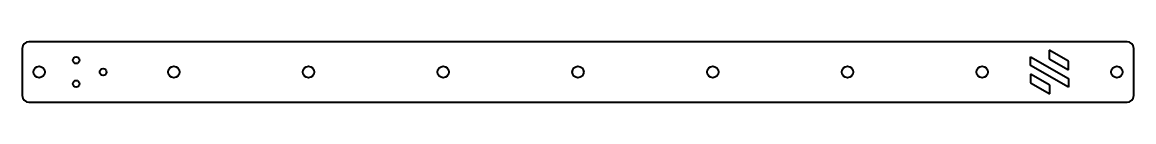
# Model space of a CAD drawing. Header units: inches. Extents: x -165 to 165, y -9 to 9.
import ezdxf

# ---------------------------------------------------------------- set-up
doc = ezdxf.new("R2010")
doc.units = ezdxf.units.IN
doc.header["$MEASUREMENT"] = 0
doc.layers.add('ModelSketch_Visible', color=7, linetype='Continuous', lineweight=40)

msp = doc.modelspace()

# ---------------------------------------------------------------- linework, layer by layer
at = {"layer": 'ModelSketch_Visible'}
for p, q in [((-165, 7), (-165, -7)), ((163, 9), (-163, 9)), ((165, -7), (165, 7)), ((134.35, 1.96), (134.35, 4.56)), ((134.35, 4.56), (145.65, -1.96)), ((139.91, 6.54), (139.91, 3.95)), ((145.65, 3.23), (139.91, 6.54)), ((139.91, 3.95), (145.65, 0.63)), ((145.65, -4.56), (134.35, 1.96)), ((145.65, 0.63), (145.65, 3.23)), ((140.09, -3.95), (134.35, -0.63)), ((134.35, -0.63), (134.35, -3.23)), ((134.35, -3.23), (140.09, -6.54)), ((145.65, -1.96), (145.65, -4.56)), ((140.09, -6.54), (140.09, -3.95)), ((-163, -9), (163, -9))]:
    msp.add_line(p, q, dxfattribs=at)
for centre, radius in [((-149, 3.5), 1), ((-160, 0), 1.7), ((-141, 0), 1), ((-120, 0), 1.7), ((-80, 0), 1.7), ((-40, 0), 1.7), ((0, 0), 1.7), ((40, 0), 1.7), ((80, 0), 1.7), ((120, 0), 1.7), ((160, 0), 1.7), ((-149, -3.5), 1)]:
    msp.add_circle(centre, radius, dxfattribs=at)
for centre, start, end in [((-163, 7), 90, 180), ((163, 7), 0, 90), ((-163, -7), 180, 270), ((163, -7), 270, 0)]:
    msp.add_arc(centre, 2, start, end, dxfattribs=at)

doc.saveas('drawing.dxf')
